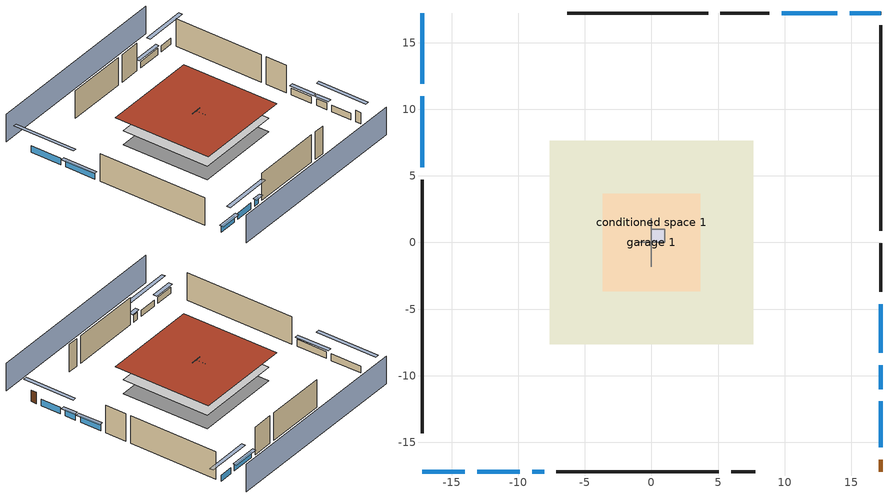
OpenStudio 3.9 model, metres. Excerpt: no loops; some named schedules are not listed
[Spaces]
conditioned space 1
 floor to garage 1 (Floor1 construction): -3.66,-3.66 -3.66,3.66 3.66,3.66 3.66,-3.66 z0
 floor foundation (Slab2 construction): -7.63,-7.63 -7.63,7.63 7.63,7.63 7.63,-7.63 z0
 floor adiabatic (AdiabaticFloorConstruction): -7.63,-7.63 -7.63,7.63 7.63,7.63 7.63,-7.63 z2.44
 wall outside (Wall3 construction): -17.22,4.72 -17.22,-14.3 z0:4.88
 wall outside (Wall4 construction): 4.25,17.22 -6.32,17.22 z0:4.88
 wall outside (Wall7 construction): 17.22,0.87 17.22,16.29 z0:4.88
 wall outside (Wall8 construction): -7.14,-17.22 5.04,-17.22 z0:4.88
 wall outside (AdiabaticWallConstruction): -17.22,17.22 -17.22,11.9 / -17.22,10.97 -17.22,5.65 / 17.22,-8.27 17.22,-4.64 / -8.97,-17.22 -8.07,-17.22 z0:1.19; 17.22,17.22 14.87,17.22 z0:1.04; 13.94,17.22 9.76,17.22 / -13.1,-17.22 -9.89,-17.22 / -17.22,-17.22 -14.02,-17.22 z0:1.1; 17.22,-15.38 17.22,-11.93 z0:1.16; 17.22,-11 17.22,-9.2 z0:1.22
 wall outside (AdiabaticWallConstruction 1): 17.22,-17.22 17.22,-16.31 z0:2.03
 wall to garage 1 (Wall5 construction): 0,-1.83 0,1.83 z0:4.88
 wall to garage 1 (Wall6 construction): 0.91,0 -0.91,0 z0:4.88
 window (WindowConstruction): -17.22,17.22 -17.22,11.9 z0:1.19
 window (WindowConstruction 1): -17.22,10.97 -17.22,5.65 z0:1.19
 window (WindowConstruction 2): 17.22,17.22 14.87,17.22 z0:1.04
 window (WindowConstruction 3): 13.94,17.22 9.76,17.22 z0:1.1
 window (WindowConstruction 4): 17.22,-15.38 17.22,-11.93 z0:1.16
 window (WindowConstruction 5): 17.22,-11 17.22,-9.2 z0:1.22
 window (WindowConstruction 6): 17.22,-8.27 17.22,-4.64 z0:1.19
 window (WindowConstruction 7): -13.09,-17.22 -9.89,-17.22 z0:1.1
 window (WindowConstruction 8): -8.97,-17.22 -8.07,-17.22 z0:1.19
 window (WindowConstruction 9): -17.22,-17.22 -14.02,-17.22 z0:1.1
 door (Door): 17.22,-17.22 17.22,-16.31 z0:2.03
 ceiling adiabatic (AdiabaticFloorConstruction): 7.63,-7.63 7.63,7.63 -7.63,7.63 -7.63,-7.63 z2.44
 roof outside (Roof1 construction): -8.46,8.46 -8.46,-8.46 8.46,-8.46 8.46,8.46 z4.88
garage 1
 floor foundation (Slab1 construction): -3.66,-3.66 -3.66,3.66 3.66,3.66 3.66,-3.66 z0
 wall outside (Wall1 construction): 8.83,17.22 5.18,17.22 z0:4.88
 wall outside (Wall2 construction): 17.22,-3.71 17.22,-0.06 z0:4.88
 wall outside (Wall9 construction): 5.97,-17.22 7.8,-17.22 z0:4.88
central ac airloop ret air space
 floor adiabatic (AdiabaticConst): 0,0 0,1 1,1 1,0 z0
 wall adiabatic (AdiabaticConst): 0,1 0,0 1,0 1,1 0,1 z0:1
 ceiling adiabatic (AdiabaticConst): 1,0 1,1 0,1 0,0 z1
shading: -17.22,-21.8 17.22,-21.8 / 17.22,21.8 -17.22,21.8 z0:4.88; -17.22,9.16 -17.22,19.97 -17.83,19.97 -17.83,9.16 z3.93; -17.22,5.35 -17.22,11.28 -17.83,11.28 -17.83,5.35 z1.49; 12.12,17.22 19.97,17.22 19.97,17.83 12.12,17.83 z3.78; 9.46,17.22 14.24,17.22 14.24,17.83 9.46,17.83 z1.4; 17.22,-9.19 17.22,-18.12 17.83,-18.12 17.83,-9.19 z3.9; 17.22,-8.89 17.22,-11.31 17.83,-11.31 17.83,-8.89 z1.52; 17.22,-4.34 17.22,-8.57 17.83,-8.57 17.83,-4.34 z1.49; -7.15,-17.22 -15.84,-17.22 -15.84,-17.83 -7.15,-17.83 z3.84; -7.76,-17.22 -9.27,-17.22 -9.27,-17.83 -7.76,-17.83 z1.49; -13.72,-17.22 -17.53,-17.22 -17.53,-17.83 -13.72,-17.83 z1.4
[Site]
Portland Intl Arpt_OR: Latitude {deg}=45.59; Longitude {deg}=-122.6; Time Zone {hr}=-8; Elevation {m}=33; Terrain=Suburbs; Keep Site Location Information=Yes
[Site:GroundTemperature:Shallow]
10.2558, 8.96328, 8.85977, 9.47314, 11.9355, 14.3863, 16.5111, 17.8571, 17.9714, 16.8767, 14.8061, 12.4304
[Site:WaterMainsTemperature]
Calculation Method=Schedule; Temperature Schedule=mains temperature schedule
[Building]
Building 1
[Material] Roughness=Rough
Name | Thickness {m} | Conductivity {W/m-K} | Density {kg/m3} | Specific Heat {J/kg-K} | Thermal Absorptance | Solar Absorptance | Visible Absorptance
slate or tile shingles | 0.01905 | 0.840978 | 1899.972 | 799.717 | 0.9 | 0.75 | 0.75
roof rigid ins; wall rigid ins | 0.051816 | 0.029427 | 32.04 | 1214.23 | 0.9 | 0.7 | 0.7
osb sheathing 0.75 in. | 0.01905 | 0.115458 | 512.64 | 1214.23 | 0.9 | 0.7 | 0.7
roof stud and cavity | 0.2032 | 0.132304 | 78.34581 | 1123.46 | 0.9 | 0.7 | 0.7
gypsum board | 0.0127 | 0.160291 | 801 | 837.4 | 0.9 | 0.6 | 0.6
vinyl siding | 0.009525 | 0.089435 | 177.822 | 1046.75 | 0.9 | 0.5 | 0.5
osb sheathing 0.5 in. | 0.0127 | 0.115458 | 512.64 | 1214.23 | 0.9 | 0.7 | 0.7
wall stud and cavity | 0.1397 | 0.419005 | 139.0536 | 1170.24 | 0.9 | 0.6 | 0.6
wall stud and cavity 1 | 0.1397 | 0.230397 | 139.0536 | 1170.24 | 0.9 | 0.7 | 0.7
wall rigid ins 1; wall rigid ins 2; exterior vertical ins; exterior vertical ins 1 | 0.051816 | 0.029427 | 32.04 | 1214.23
wall stud and cavity 2 | 0.1397 | 0.222524 | 139.0536 | 1170.24 | 0.9 | 0.7 | 0.7
floor stud and cavity | 0.1397 | 0.923637 | 92.3553 | 1139.71 | 0.9 | 0.7 | 0.7
floor covering | 0.0127 | 0.0433444 | 54.468 | 1339.84 | 0.9 | 0.6 | 0.6
concrete 4.0 in. | 0.1016 | 1.803125 | 2242.8 | 837.4 | 0.9 | 0.7 | 0.7
floor covering 1 | 0.0127 | 0.0450781 | 54.468 | 1339.84 | 0.9 | 0.9 | 0.9
wood siding; wood siding 1 | 0.0254 | 0.102417 | 544.68 | 1172.36
wall rigid ins 3; floor rigid ins | 0.512978 | 0.029427 | 32.04 | 1214.23 | 0.9 | 0.7 | 0.7
wall stud and cavity 3 | 0.0889 | 0.380278 | 52.3479 | 1209.89 | 0.9 | 0.7 | 0.7
door material | 0.04445 | 0.0612267 | 512.64 | 1214.23 | 0.9 | 0.7 | 0.7
floor stud and cavity 1 | 0.1397 | 1.75129 | 37.0049 | 1207.88 | 0.9 | 0.7 | 0.7
wall stud and cavity 4 | 0.0889 | 0.391764 | 83.0341 | 1211.67 | 0.9 | 0.7 | 0.7
furniture material conditioned space 1; furniture material garage 1 | 0.1524 | 0.115458 | 640.8 | 1214.23 | 0.9 | 0.6 | 0.6
[Construction]
Roof1 construction: slate or tile shingles, roof rigid ins, osb sheathing 0.75 in., roof stud and cavity, gypsum board
Wall1 construction; Wall2 construction; Wall9 construction: vinyl siding, osb sheathing 0.5 in., wall stud and cavity
Wall3 construction; Wall4 construction: vinyl siding, wall rigid ins, osb sheathing 0.5 in., wall stud and cavity 1, gypsum board
Wall5 construction: wall rigid ins 1, osb sheathing 0.5 in., wall stud and cavity 2, gypsum board
Wall6 construction: wall rigid ins 2, osb sheathing 0.5 in., wall stud and cavity 2, gypsum board
Wall7 construction; Wall8 construction: vinyl siding, wall rigid ins 1, osb sheathing 0.5 in., wall stud and cavity 1, gypsum board
Floor1 construction: floor stud and cavity, osb sheathing 0.75 in., floor covering
Slab1 construction: concrete 4.0 in.
Slab2 construction: concrete 4.0 in., floor covering 1
WindowConstruction; WindowConstruction 1; WindowConstruction 2; WindowConstruction 3; WindowConstruction 4; WindowConstruction 5; WindowConstruction 6; WindowConstruction 7; WindowConstruction 8; WindowConstruction 9: WindowMaterial
AdiabaticWallConstruction: wood siding, wall rigid ins 3, wall stud and cavity 3, gypsum board
Door: door material
AdiabaticWallConstruction 1: wood siding 1, wall rigid ins 3, wall stud and cavity 3, gypsum board
AdiabaticFloorConstruction: floor stud and cavity 1, floor rigid ins, osb sheathing 0.75 in., floor covering
PartitionWallConstruction: gypsum board, wall stud and cavity 4, gypsum board
furniture construction conditioned space 1: furniture material conditioned space 1
furniture construction garage 1: furniture material garage 1
AdiabaticConst: Adiabatic
[WindowMaterial:SimpleGlazingSystem]
WindowMaterial: U-Factor {W/m2-K}=2.78222; Solar Heat Gain Coefficient=0.56
[Material:NoMass]
Adiabatic: Roughness=Rough; Thermal Resistance {m2-K/W}=176.1
[ThermalZone] Multiplier=1; Use Ideal Air Loads=No
Name | Volume {m3} | Thermostat
conditioned space | 1265.65 | conditioned space temperature setpoint
garage | 130.484
central ac airloop ret air zone | 1
[Sizing:Zone] Zone Cooling Design Supply Air Temperature Input Method=SupplyAirTemperature; Zone Cooling Design Supply Air Temperature {C}=14; Zone Cooling Design Supply Air Temperature Difference {deltaC}=11.11; Zone Heating Design Supply Air Temperature Input Method=SupplyAirTemperature; Zone Heating Design Supply Air Temperature {C}=40; Zone Heating Design Supply Air Temperature Difference {deltaC}=11.11; Zone Cooling Design Supply Air Humidity Ratio {kg-H2O/kg-air}=0.0085; Zone Heating Design Supply Air Humidity Ratio {kg-H2O/kg-air}=0.008; Cooling Design Air Flow Method=DesignDay; Heating Design Air Flow Method=DesignDay; Account for Dedicated Outdoor Air System=No; Dedicated Outdoor Air System Control Strategy=NeutralSupplyAir; Dedicated Outdoor Air Low Setpoint Temperature for Design {C}=autosize; Dedicated Outdoor Air High Setpoint Temperature for Design {C}=autosize; Zone Load Sizing Method=Sensible Load Only No Latent Load; Zone Latent Cooling Design Supply Air Humidity Ratio Input Method=HumidityRatioDifference; Zone Cooling Design Supply Air Humidity Ratio Difference {kgWater/kgDryAir}=0.005; Zone Latent Heating Design Supply Air Humidity Ratio Input Method=HumidityRatioDifference; Zone Humidification Design Supply Air Humidity Ratio Difference {kgWater/kgDryAir}=0.005; Sizing Option=Coincident
garage; central ac airloop ret air zone
[Space]
Name | Thermal Zone | Volume {m3}
conditioned space 1 | conditioned space | 1265.65
garage 1 | garage | 130.484
central ac airloop ret air space | central ac airloop ret air zone
[ThermostatSetpoint:DualSetpoint]
conditioned space temperature setpoint: Heating Setpoint Temperature Schedule=heating setpoint; Cooling Setpoint Temperature Schedule=cooling setpoint; Temperature Difference Between Cutout And Setpoint {deltaC}=0
[Foundation:Kiva] Exterior Vertical Insulation Depth {m}=0.6096; Wall Height Above Grade {m}=0.1016; Wall Depth Below Slab {m}=0.2032
Name | Initial Indoor Air Temperature {C} | Exterior Vertical Insulation Material
Foundation Kiva 1 | 13.4258 | exterior vertical ins
Foundation Kiva 2 | 19.4444 | exterior vertical ins 1
[Foundation:Kiva:Settings]
Soil Conductivity {W/m-K}=1.3848; Soil Density {kg/m3}=1842.3; Soil Specific Heat {J/kg-K}=418.7; Ground Solar Absorptivity=0.9; Ground Thermal Absorptivity=0.9; Ground Surface Roughness {m}=0.03; Far-Field Width {m}=40; Deep-Ground Boundary Condition=ZeroFlux; Deep-Ground Depth {m}=40; Minimum Cell Dimension {m}=0.2; Maximum Cell Growth Coefficient=3; Simulation Timestep=Timestep
[SurfaceProperty:ExposedFoundationPerimeter] Exposed Perimeter Calculation Method=TotalExposedPerimeter
Name | Total Exposed Perimeter {m}
Slab1 | 18.288
Slab2 | 56.26608
[SurfaceProperty:IncidentSolarMultiplier] Incident Solar Multiplier=1; Incident Solar Multiplier Schedule=trans schedule winter=0.85 summer=0.7
Window1; Window2; Window3; Window4; Window5; Window6; Window7; Window8; Window9; Window10
[InternalMass:Definition] Design Level Calculation Method=SurfaceArea
Name | Construction | Surface Area {m2}
partition wall mass | PartitionWallConstruction | 519.049
furniture mass conditioned space 1 | furniture construction conditioned space 1 | 207.62
furniture mass garage 1 | furniture construction garage 1 | 5.35122
[InternalMass] Multiplier=1
Name | Internal Mass Definition | Space or SpaceType
partition wall mass | partition wall mass | conditioned space 1
furniture mass conditioned space 1 | furniture mass conditioned space 1 | conditioned space 1
furniture mass garage 1 | furniture mass garage 1 | garage 1
[EnergyManagementSystem:Sensor]
Name | Output Variable or Output Meter Index Key | Output Variable or Output Meter
water_heater_amb_temp | garage | Zone Mean Air Temperature
water_heater_amb_rh | garage | Zone Air Relative Humidity
water_heater_T_set | water heater setpoint | Schedule Value
out_pb_s |  | Site Outdoor Air Barometric Pressure
out_wt_s |  | Site Outdoor Air Humidity Ratio
site_vw_s |  | Site Wind Speed
cool_season | cooling season schedule | Schedule Value
central_ac_airloop_AH_MFR_s | Node 5 | System Node Mass Flow Rate
central_ac_airloop_AH_VFR_s | Node 5 | System Node Current Density Volume Flow Rate
central_ac_airloop_AH_Tout_s | Node 5 | System Node Temperature
central_ac_airloop_AH_Wout_s | Node 5 | System Node Humidity Ratio
central_ac_airloop_RA_T_s | Node 8 | System Node Temperature
central_ac_airloop_Ra_W_s | Node 8 | System Node Humidity Ratio
central_ac_airloop_0_DZ_T_s | garage | Zone Air Temperature
central_ac_airloop_0_DZ_W_s | garage | Zone Mean Air Humidity Ratio
natural_vent_s | natural vent schedule | Schedule Value
htg_sp_s | heating setpoint | Schedule Value
clg_sp_s | cooling setpoint | Schedule Value
mech_vent_range_fan_0_sch_s | mech vent range fan 0 schedule | Schedule Value
mech_vent_bath_fan_0_sch_s | mech vent bath fan 0 schedule | Schedule Value
clothes_dryer_exhaust_0_sch_s | clothes_dryer | Schedule Value
htg_load_cond |  | Heating:EnergyTransfer:Zone:CONDITIONED SPACE
clg_load_cond |  | Cooling:EnergyTransfer:Zone:CONDITIONED SPACE
htg_load_duct |  | Heating:EnergyTransfer:Zone:CENTRAL AC AIRLOOP RET AIR ZONE
clg_load_duct |  | Cooling:EnergyTransfer:Zone:CENTRAL AC AIRLOOP RET AIR ZONE
s_conv | Floor1 | Surface Inside Face Convection Heat Gain Energy
s_ig | Floor1 | Surface Inside Face Internal Gains Radiation Heat Gain Energy
s_sol | Floor1 | Surface Inside Face Solar Radiation Heat Gain Energy
s_lgt | Floor1 | Surface Inside Face Lights Radiation Heat Gain Energy
s_surf | Floor1 | Surface Inside Face Net Surface Thermal Radiation Heat Gain Energy
s_conv_1 | inferred conditioned ceiling | Surface Inside Face Convection Heat Gain Energy
s_ig_1 | inferred conditioned ceiling | Surface Inside Face Internal Gains Radiation Heat Gain Energy
s_sol_1 | inferred conditioned ceiling | Surface Inside Face Solar Radiation Heat Gain Energy
s_lgt_1 | inferred conditioned ceiling | Surface Inside Face Lights Radiation Heat Gain Energy
s_surf_1 | inferred conditioned ceiling | Surface Inside Face Net Surface Thermal Radiation Heat Gain Energy
s_conv_2 | inferred conditioned floor | Surface Inside Face Convection Heat Gain Energy
s_ig_2 | inferred conditioned floor | Surface Inside Face Internal Gains Radiation Heat Gain Energy
s_sol_2 | inferred conditioned floor | Surface Inside Face Solar Radiation Heat Gain Energy
s_lgt_2 | inferred conditioned floor | Surface Inside Face Lights Radiation Heat Gain Energy
s_surf_2 | inferred conditioned floor | Surface Inside Face Net Surface Thermal Radiation Heat Gain Energy
s_conv_3 | Roof1 | Surface Inside Face Convection Heat Gain Energy
s_ig_3 | Roof1 | Surface Inside Face Internal Gains Radiation Heat Gain Energy
s_sol_3 | Roof1 | Surface Inside Face Solar Radiation Heat Gain Energy
s_lgt_3 | Roof1 | Surface Inside Face Lights Radiation Heat Gain Energy
s_surf_3 | Roof1 | Surface Inside Face Net Surface Thermal Radiation Heat Gain Energy
s_conv_4 | Slab2 | Surface Inside Face Convection Heat Gain Energy
s_ig_4 | Slab2 | Surface Inside Face Internal Gains Radiation Heat Gain Energy
s_sol_4 | Slab2 | Surface Inside Face Solar Radiation Heat Gain Energy
s_lgt_4 | Slab2 | Surface Inside Face Lights Radiation Heat Gain Energy
s_surf_4 | Slab2 | Surface Inside Face Net Surface Thermal Radiation Heat Gain Energy
ss_sol | Door1 | Surface Inside Face Solar Radiation Heat Gain Energy
ss_lgt | Door1 | Surface Inside Face Lights Radiation Heat Gain Energy
ss_conv | Door1 | Surface Inside Face Convection Heat Gain Energy
ss_ig | Door1 | Surface Inside Face Internal Gains Radiation Heat Gain Energy
ss_surf | Door1 | Surface Inside Face Net Surface Thermal Radiation Heat Gain Energy
ss_conv_1 | Window1 | Surface Inside Face Convection Heat Gain Energy
ss_ig_1 | Window1 | Surface Inside Face Internal Gains Radiation Heat Gain Energy
ss_surf_1 | Window1 | Surface Inside Face Net Surface Thermal Radiation Heat Gain Energy
ss_trans_in | Window1 | Surface Window Transmitted Solar Radiation Rate
ss_back_out | Window1 | Surface Window Shortwave from Zone Back Out Window Heat Transfer Rate
ss_trans_out | Window1 | Surface Inside Face Initial Transmitted Diffuse Transmitted Out Window Solar Radiation Rate
ss_conv_2 | Window10 | Surface Inside Face Convection Heat Gain Energy
ss_ig_2 | Window10 | Surface Inside Face Internal Gains Radiation Heat Gain Energy
ss_surf_2 | Window10 | Surface Inside Face Net Surface Thermal Radiation Heat Gain Energy
ss_trans_in_1 | Window10 | Surface Window Transmitted Solar Radiation Rate
ss_back_out_1 | Window10 | Surface Window Shortwave from Zone Back Out Window Heat Transfer Rate
ss_trans_out_1 | Window10 | Surface Inside Face Initial Transmitted Diffuse Transmitted Out Window Solar Radiation Rate
ss_conv_3 | Window2 | Surface Inside Face Convection Heat Gain Energy
ss_ig_3 | Window2 | Surface Inside Face Internal Gains Radiation Heat Gain Energy
ss_surf_3 | Window2 | Surface Inside Face Net Surface Thermal Radiation Heat Gain Energy
ss_trans_in_2 | Window2 | Surface Window Transmitted Solar Radiation Rate
ss_back_out_2 | Window2 | Surface Window Shortwave from Zone Back Out Window Heat Transfer Rate
ss_trans_out_2 | Window2 | Surface Inside Face Initial Transmitted Diffuse Transmitted Out Window Solar Radiation Rate
ss_conv_4 | Window3 | Surface Inside Face Convection Heat Gain Energy
ss_ig_4 | Window3 | Surface Inside Face Internal Gains Radiation Heat Gain Energy
ss_surf_4 | Window3 | Surface Inside Face Net Surface Thermal Radiation Heat Gain Energy
ss_trans_in_3 | Window3 | Surface Window Transmitted Solar Radiation Rate
ss_back_out_3 | Window3 | Surface Window Shortwave from Zone Back Out Window Heat Transfer Rate
ss_trans_out_3 | Window3 | Surface Inside Face Initial Transmitted Diffuse Transmitted Out Window Solar Radiation Rate
ss_conv_5 | Window4 | Surface Inside Face Convection Heat Gain Energy
ss_ig_5 | Window4 | Surface Inside Face Internal Gains Radiation Heat Gain Energy
ss_surf_5 | Window4 | Surface Inside Face Net Surface Thermal Radiation Heat Gain Energy
ss_trans_in_4 | Window4 | Surface Window Transmitted Solar Radiation Rate
ss_back_out_4 | Window4 | Surface Window Shortwave from Zone Back Out Window Heat Transfer Rate
ss_trans_out_4 | Window4 | Surface Inside Face Initial Transmitted Diffuse Transmitted Out Window Solar Radiation Rate
ss_conv_6 | Window5 | Surface Inside Face Convection Heat Gain Energy
ss_ig_6 | Window5 | Surface Inside Face Internal Gains Radiation Heat Gain Energy
ss_surf_6 | Window5 | Surface Inside Face Net Surface Thermal Radiation Heat Gain Energy
ss_trans_in_5 | Window5 | Surface Window Transmitted Solar Radiation Rate
ss_back_out_5 | Window5 | Surface Window Shortwave from Zone Back Out Window Heat Transfer Rate
ss_trans_out_5 | Window5 | Surface Inside Face Initial Transmitted Diffuse Transmitted Out Window Solar Radiation Rate
ss_conv_7 | Window6 | Surface Inside Face Convection Heat Gain Energy
ss_ig_7 | Window6 | Surface Inside Face Internal Gains Radiation Heat Gain Energy
ss_surf_7 | Window6 | Surface Inside Face Net Surface Thermal Radiation Heat Gain Energy
ss_trans_in_6 | Window6 | Surface Window Transmitted Solar Radiation Rate
ss_back_out_6 | Window6 | Surface Window Shortwave from Zone Back Out Window Heat Transfer Rate
ss_trans_out_6 | Window6 | Surface Inside Face Initial Transmitted Diffuse Transmitted Out Window Solar Radiation Rate
[ElectricEquipment:Definition] Design Level Calculation Method=EquipmentLevel
Name | Design Level {W} | Fraction Latent | Fraction Radiant | Fraction Lost
ceiling fan | 17.2139 | 0 | 0.558 | 0
clothes washer | 383.91 | 0.03 | 0.162 | 0.7
clothes dryer | 2103.31 | 0.015 | 0.081 | 0.85
dishwasher | 290.596 | 0.3 | 0.18 | 0.4
fridge | 43.7215 | 0 | 0.6 | 0
cooking range | 1332.64 | 0.08 | 0.432 | 0.2
misc tv | 985.569 | 0 | 0.6 | 0
misc plug loads | 714.66 | 0.021 | 0.558 | 0.049
whole house fan; mech vent house fan | 0 | 0 | 0 | 1
mech vent house fan cfis | 0 | 0 | 0 | 0
mech vent range fan 0 | 30 | 0 | 0 | 1
mech vent bath fan 0 | 45 | 0 | 0 | 1
[ElectricEquipment] Space or SpaceType=conditioned space 1
Name | Electric Equipment Definition | Schedule
ceiling fan | ceiling fan | ceiling_fan
clothes washer | clothes washer | clothes_washer
clothes dryer | clothes dryer | clothes_dryer
dishwasher | dishwasher | dishwasher
fridge | fridge | fridge schedule
cooking range | cooking range | cooking_range
misc tv | misc tv | plug_loads_tv
misc plug loads | misc plug loads | plug_loads_other
whole house fan | whole house fan | Always On Discrete
mech vent house fan | mech vent house fan | mech vent house fan schedule
mech vent house fan cfis | mech vent house fan cfis | mech vent house fan cfis schedule
mech vent range fan 0 | mech vent range fan 0 | mech vent range fan 0 schedule
mech vent bath fan 0 | mech vent bath fan 0 | mech vent bath fan 0 schedule
[OtherEquipment:Definition] Design Level Calculation Method=EquipmentLevel
Name | Design Level {W} | Fraction Latent | Fraction Radiant | Fraction Lost
water heater sens; central ac airloop_0 SupSensLkToCond; central ac airloop_0 SupCondToLv; central ac airloop_0 RetCondToRP; central ac airloop_0 RetSensLkToRP; central ac airloop_0 SupCondToDZ; central ac airloop_0 RetCondToDZ; central ac airloop_0 SupSensLkToDZ; mech vent house fan sensible load | 0 | 0 | 0 | 0
water heater lat; central ac airloop_0 SupLatLkToCond; central ac airloop_0 RetLatLkToRP; central ac airloop_0 SupLatLkToDZ; mech vent house fan latent load | 0 | 1 | 0 | 0
water heater energy adjustment1 | 0.01 | 0 | 0 | 1
clothes dryer 2 | 0 | 0.015 | 0.081 | 0.85
cooking range 2 | 0 | 0.08 | 0.432 | 0.2
general water use sensible | -116.29 | 0 | 0.6 | 0
general water use latent | 117.996 | 1 | 0 | 0
[OtherEquipment]
Name | Other Equipment Definition | Space or SpaceType | Schedule | Fuel Type
water heater sens | water heater sens | garage 1 | Always On Discrete
water heater lat | water heater lat | garage 1 | Always On Discrete
water heater energy adjustment1 | water heater energy adjustment1 | garage 1 | Always On Discrete | Electricity
clothes dryer 1 | clothes dryer 2 | conditioned space 1 | clothes_dryer | Electricity
cooking range 1 | cooking range 2 | conditioned space 1 | cooking_range | Electricity
general water use sensible | general water use sensible | conditioned space 1 | general water use schedule
general water use latent | general water use latent | conditioned space 1 | general water use schedule
central ac airloop_0 SupSensLkToCond | central ac airloop_0 SupSensLkToCond | conditioned space 1 | Always On Discrete
central ac airloop_0 SupLatLkToCond | central ac airloop_0 SupLatLkToCond | conditioned space 1 | Always On Discrete
central ac airloop_0 SupCondToLv | central ac airloop_0 SupCondToLv | conditioned space 1 | Always On Discrete
central ac airloop_0 RetCondToRP | central ac airloop_0 RetCondToRP | central ac airloop ret air space | Always On Discrete
central ac airloop_0 RetSensLkToRP | central ac airloop_0 RetSensLkToRP | central ac airloop ret air space | Always On Discrete
central ac airloop_0 RetLatLkToRP | central ac airloop_0 RetLatLkToRP | central ac airloop ret air space | Always On Discrete
central ac airloop_0 SupCondToDZ | central ac airloop_0 SupCondToDZ | garage 1 | Always On Discrete
central ac airloop_0 RetCondToDZ | central ac airloop_0 RetCondToDZ | garage 1 | Always On Discrete
central ac airloop_0 SupSensLkToDZ | central ac airloop_0 SupSensLkToDZ | garage 1 | Always On Discrete
central ac airloop_0 SupLatLkToDZ | central ac airloop_0 SupLatLkToDZ | garage 1 | Always On Discrete
mech vent house fan sensible load | mech vent house fan sensible load | conditioned space 1 | Always On Discrete
mech vent house fan latent load | mech vent house fan latent load | conditioned space 1 | Always On Discrete
[WaterUse:Equipment:Definition]
Name | Peak Flow Rate {m3/s}
clothes washer | 2.8428e-06
dishwasher | 6.00333e-06
[Lights:Definition] Design Level Calculation Method=LightingLevel; Fraction Radiant=0.6; Fraction Visible=0.2; Return Air Fraction=0
Name | Lighting Level {W}
interior lighting | 765.675
garage lighting | 9.88445
[Lights] Fraction Replaceable=1
Name | Lights Definition | Space or SpaceType | Schedule
interior lighting | interior lighting | conditioned space 1 | lighting_interior
garage lighting | garage lighting | garage 1 | lighting_garage
[Exterior:Lights:Definition]
exterior lighting: Design Level {W}=14.5504
[Exterior:Lights]
exterior lighting: Exterior Lights Definition=exterior lighting; Schedule=exterior lighting schedule
[People:Definition]
occupants: Number of People Calculation Method=People; Number of People {people}=6; Fraction Radiant=0.314171; Sensible Heat Fraction=0.56303; Carbon Dioxide Generation Rate {m3/s-W}=0; Enable ASHRAE 55 Comfort Warnings=No; Mean Radiant Temperature Calculation Type=EnclosureAveraged
[People]
occupants: People Definition=occupants; Space or SpaceType=conditioned space 1; Number of People Schedule=occupants; Activity Level Schedule=occupants activity schedule; Multiplier=1
[ZoneMixing] Schedule=Always On Continuous; Design Flow Rate Calculation Method=Flow/Zone; Design Flow Rate {m3/s}=0
Name | Zone or Space | Source Zone or Space
central ac airloop_0 ZoneMixDZToCond mix | conditioned space | garage
central ac airloop_0 ZoneMixCondToDZ mix | garage | conditioned space
[SpaceInfiltration:DesignFlowRate] Schedule=Always On Discrete; Design Flow Rate Calculation Method=Flow/Space; Design Flow Rate {m3/s}=0
Name | Space or SpaceType
natural vent flow; whole house fan flow; infil flow | conditioned space 1
garage 1 duct leakage imbalance infil flow | garage 1
[SpaceInfiltration:EffectiveLeakageArea]
infil garage 1: Space or SpaceType=garage 1; Schedule=Always On Discrete; Effective Air Leakage Area {cm2}=81.551; Stack Coefficient=0.000129147; Wind Coefficient=4.38083e-05
